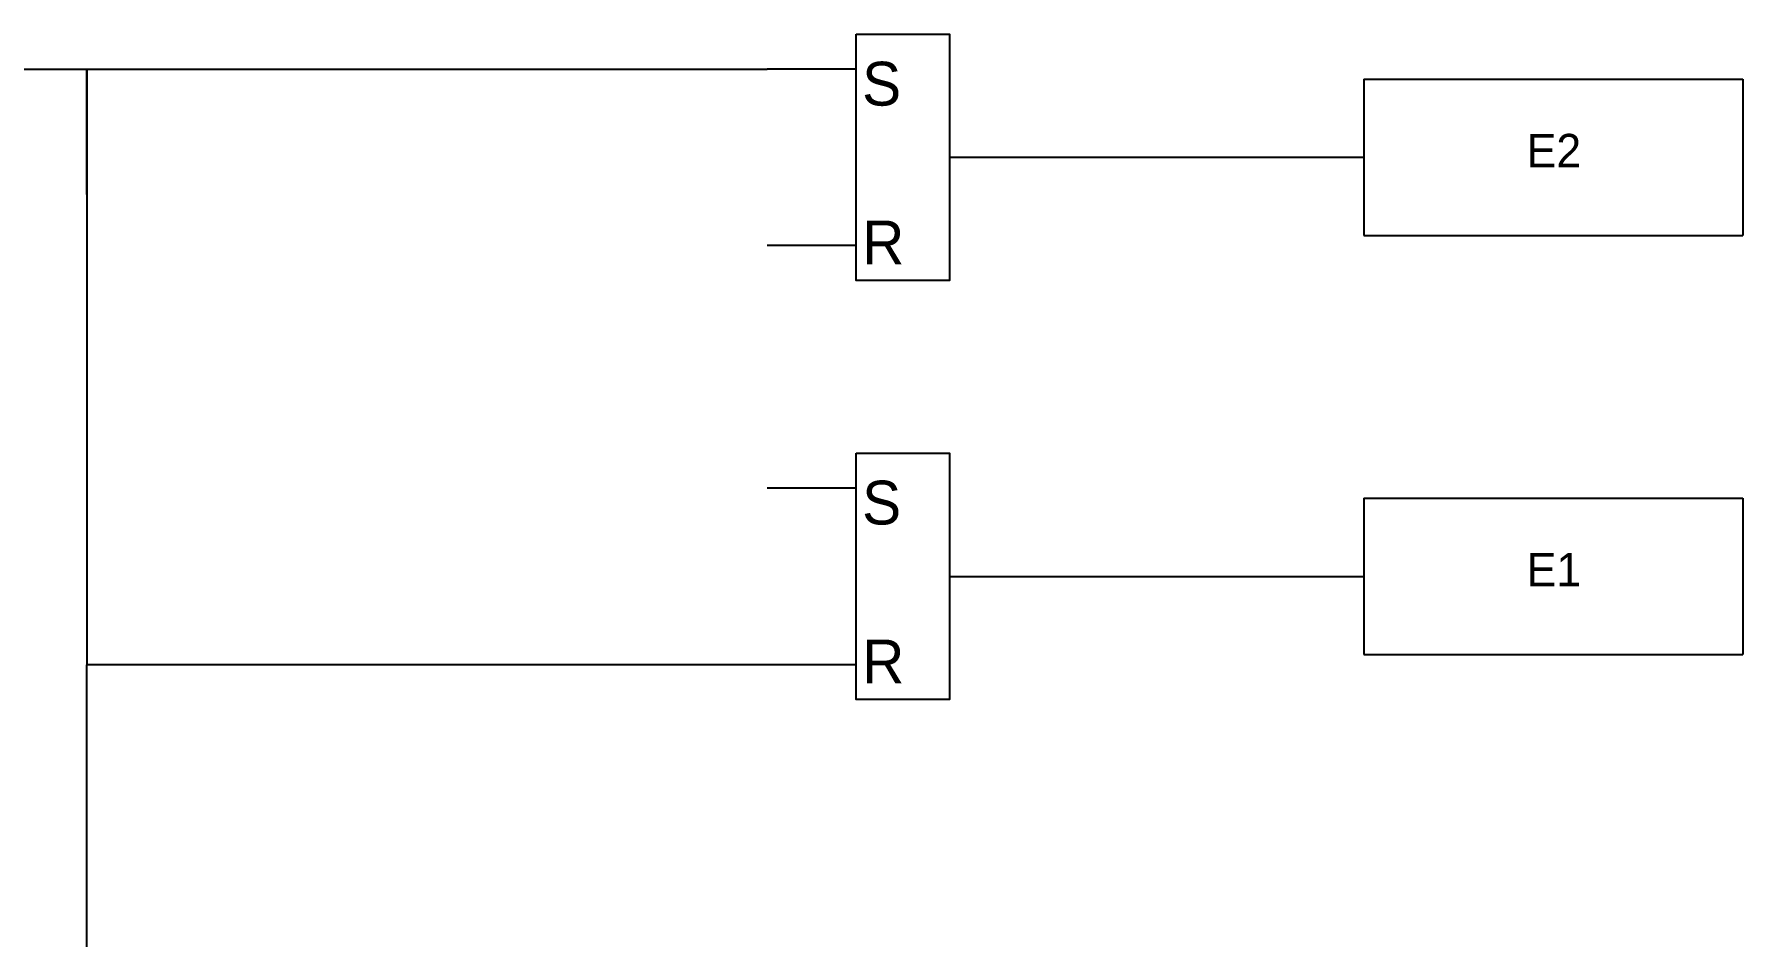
# Model space of a CAD drawing. Header units: feet. Extents: x -46890 to -45898, y -3252 to -1955.
# Drawn here: x -46681.8 to -46579.5, y -3164.1 to -3110 of the extents above; entities that cross this region are included whole.
import ezdxf

# ---------------------------------------------------------------- set-up
doc = ezdxf.new("R2010")
doc.units = ezdxf.units.FT
doc.header["$MEASUREMENT"] = 0
doc.layers.add('CAMPO', color=7, linetype='Continuous')

msp = doc.modelspace()

# ---------------------------------------------------------------- linework, layer by layer
at = {"color": 7, "linetype": 'ByBlock'}
for p, q in [((-46602.17, -3112.7), (-46579.47, -3112.7)), ((-46602.17, -3122.07), (-46579.47, -3122.07)), ((-46602.17, -3137.8), (-46579.47, -3137.8)), ((-46602.17, -3147.17), (-46579.47, -3147.17))]:
    msp.add_line(p, q, dxfattribs=at)
at = {"layer": 'CAMPO', "color": 7, "linetype": 'ByBlock', "ltscale": 2}
for p, q in [((-46697.82, -3112.1), (-46664.17, -3112.1)), ((-46678.66, -3119.62), (-46678.66, -3112.1)), ((-46678.66, -3112.1), (-46660.46, -3112.1)), ((-46678.66, -3112.1), (-46678.66, -3139.44)), ((-46664.17, -3112.1), (-46637.92, -3112.1)), ((-46632.58, -3112.1), (-46637.92, -3112.1)), ((-46602.17, -3112.7), (-46602.17, -3122.07)), ((-46579.47, -3112.7), (-46579.47, -3122.07)), ((-46626.98, -3117.38), (-46602.17, -3117.38)), ((-46632.58, -3122.67), (-46637.92, -3122.67)), ((-46632.58, -3137.19), (-46637.92, -3137.19)), ((-46602.17, -3137.8), (-46602.17, -3147.17)), ((-46579.47, -3137.8), (-46579.47, -3147.17)), ((-46678.66, -3139.44), (-46678.66, -3139.44)), ((-46678.66, -3139.44), (-46678.66, -3147.77)), ((-46626.98, -3142.48), (-46602.17, -3142.48)), ((-46637.92, -3147.77), (-46678.66, -3147.77)), ((-46632.58, -3147.77), (-46637.92, -3147.77))]:
    msp.add_line(p, q, dxfattribs=at)
at = {"layer": 'CAMPO', "linetype": 'ByBlock', "ltscale": 2}
msp.add_line((-46678.66, -3169.74), (-46678.66, -3147.77), dxfattribs=at)
at = {"layer": 'CAMPO', "color": 7, "linetype": 'ByBlock', "ltscale": 2}
for points in [[(-46632.58, -3110.01), (-46626.98, -3110.01), (-46626.98, -3124.76), (-46632.58, -3124.76)], [(-46632.58, -3135.11), (-46626.98, -3135.11), (-46626.98, -3149.86), (-46632.58, -3149.86)]]:
    msp.add_lwpolyline(points, close=True, dxfattribs=at)

# ---------------------------------------------------------------- texts
at = {"color": 7, "linetype": 'ByBlock', "ltscale": 8, "char_height": 2.625, "width": 6.6983, "attachment_point": 1}
for s, insert in [(' S', (-46633.2, -3111.66)), (' R', (-46633.2, -3121.17)), (' S', (-46633.2, -3136.75)), (' R', (-46633.2, -3146.27))]:
    msp.add_mtext(s, dxfattribs=dict(at, insert=insert))
at = {"layer": 'CAMPO', "color": 7, "linetype": 'ByBlock', "ltscale": 2}
for s, p in [('E2', (-46592.42, -3117.98)), ('E1', (-46592.42, -3143.08))]:
    msp.add_text(s, height=2, dxfattribs=at).set_placement(p)

doc.saveas('drawing.dxf')
